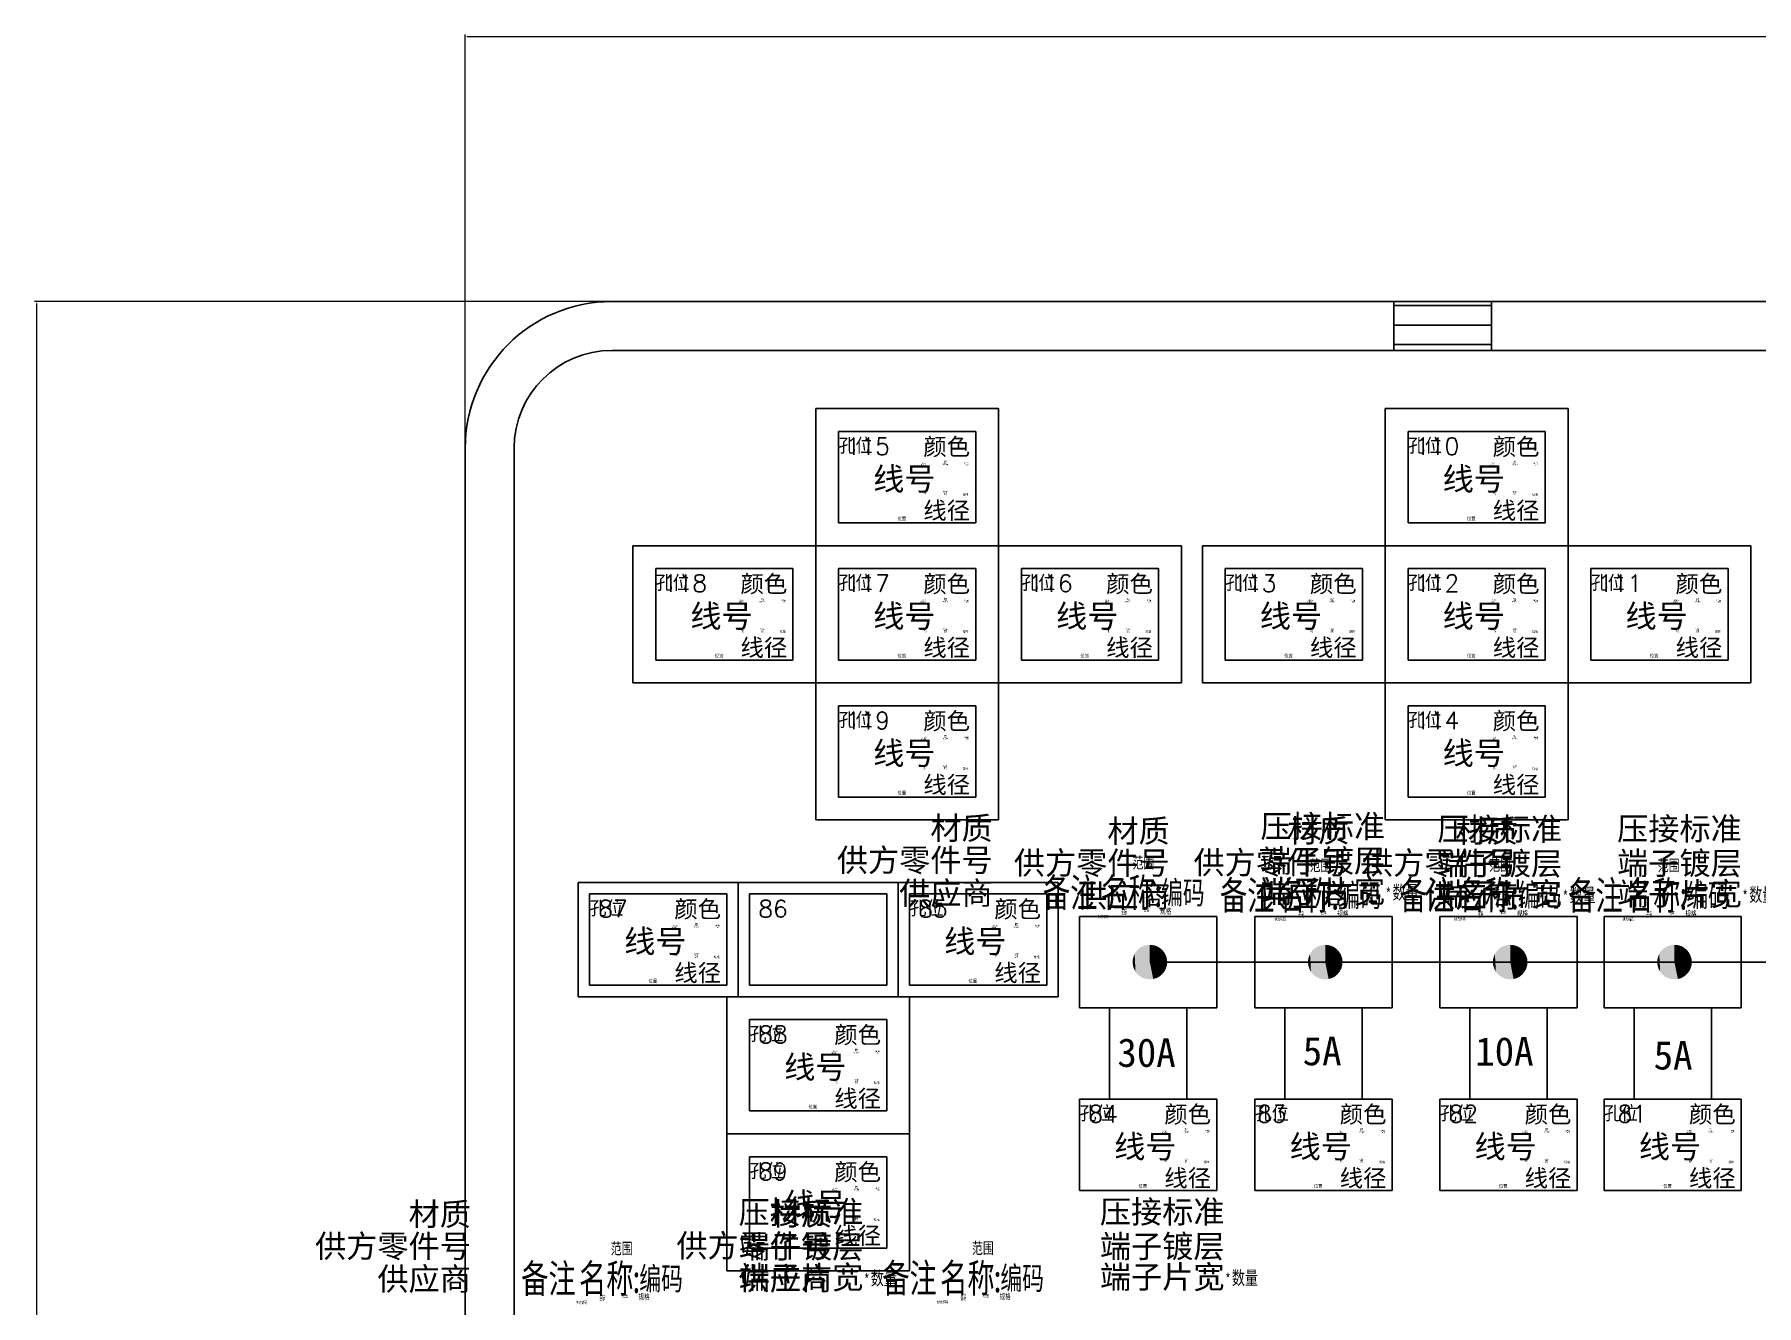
# Model space of a CAD drawing. Header units: millimetres. Extents: x -2653 to 6698, y -4403 to -42.
# Drawn here: x -2641.5 to -2490.8, y -525.1 to -413.8 of the extents above; entities that cross this region are included whole.
import ezdxf
from ezdxf.enums import TextEntityAlignment as Align

# ---------------------------------------------------------------- set-up
doc = ezdxf.new("R2010")
doc.units = ezdxf.units.MM
doc.header["$MEASUREMENT"] = 0
for name, color, linetype in [('文字', 3, 'Continuous'), ('轮廓线', 7, 'Continuous'), ('附件-供应商', 43, 'Continuous'), ('附件-名称', 53, 'Continuous'), ('附件-数量', 21, 'Continuous'), ('附件-编码', 52, 'Continuous')]:
    doc.layers.add(name, color=color, linetype=linetype)
for name, color, linetype, plot in [('附件-不打印', 2, 'Continuous', False), ('隐藏-剥皮长度', 2, 'Continuous', False), ('隐藏-加余量', 1, 'Continuous', False), ('隐藏-备注', 1, 'Continuous', False), ('隐藏-孔位', 1, 'Continuous', False), ('隐藏-对应端子', 2, 'Continuous', False), ('隐藏-规格', 1, 'Continuous', False), ('隐藏-辅助信息', 3, 'Continuous', False), ('隐藏-防水栓', 2, 'Continuous', False)]:
    doc.layers.add(name, color=color, linetype=linetype, plot=plot)
doc.styles.add('CL', font='', dxfattribs={"height": 2})
doc.styles.get("Standard").update_dxf_attribs({"font": 'txt', "bigfont": 'gbcbig.shx'})
doc.styles.add('灯泡', font='', dxfattribs={"width": 0.7})
doc.styles.get('CL').set_extended_font_data('SimSun')
doc.styles.get('灯泡').set_extended_font_data('NSimSun')

msp = doc.modelspace()

# ---------------------------------------------------------------- linework, layer by layer
at = {"lineweight": -3}
for p, q in [((-2522.54, -437.18), (-2590.97, -437.18)), ((-2342.92, -437.18), (-2513.99, -437.18)), ((-2590.97, -441.46), (-2300.15, -441.46)), ((-2573.12, -446.56), (-2557.12, -446.56)), ((-2573.12, -458.56), (-2573.12, -446.56)), ((-2557.12, -446.56), (-2557.12, -458.56)), ((-2523.29, -446.56), (-2507.29, -446.56)), ((-2523.29, -458.56), (-2523.29, -446.56)), ((-2507.29, -446.56), (-2507.29, -458.56)), ((-2559.12, -448.56), (-2571.12, -448.56)), ((-2571.12, -448.56), (-2571.12, -456.56)), ((-2559.12, -456.56), (-2559.12, -448.56)), ((-2509.29, -448.56), (-2521.29, -448.56)), ((-2521.29, -448.56), (-2521.29, -456.56)), ((-2509.29, -456.56), (-2509.29, -448.56)), ((-2603.8, -450.01), (-2603.8, -616.73)), ((-2599.53, -616.73), (-2599.53, -450.01)), ((-2571.12, -456.56), (-2559.12, -456.56)), ((-2521.29, -456.56), (-2509.29, -456.56)), ((-2589.12, -458.56), (-2573.12, -458.56)), ((-2589.12, -470.56), (-2589.12, -458.56)), ((-2573.12, -458.56), (-2573.12, -470.56)), ((-2573.12, -458.56), (-2557.12, -458.56)), ((-2573.12, -470.56), (-2573.12, -458.56)), ((-2557.12, -458.56), (-2573.12, -458.56)), ((-2557.12, -458.56), (-2541.12, -458.56)), ((-2557.12, -470.56), (-2557.12, -458.56)), ((-2557.12, -458.56), (-2557.12, -470.56)), ((-2541.12, -458.56), (-2541.12, -470.56)), ((-2539.29, -458.56), (-2523.29, -458.56)), ((-2539.29, -470.56), (-2539.29, -458.56)), ((-2523.29, -458.56), (-2523.29, -470.56)), ((-2523.29, -458.56), (-2507.29, -458.56)), ((-2523.29, -470.56), (-2523.29, -458.56)), ((-2507.29, -458.56), (-2523.29, -458.56)), ((-2507.29, -458.56), (-2491.29, -458.56)), ((-2507.29, -470.56), (-2507.29, -458.56)), ((-2507.29, -458.56), (-2507.29, -470.56)), ((-2491.29, -458.56), (-2491.29, -470.56)), ((-2575.12, -460.56), (-2587.12, -460.56)), ((-2587.12, -460.56), (-2587.12, -468.56)), ((-2575.12, -468.56), (-2575.12, -460.56)), ((-2559.12, -460.56), (-2571.12, -460.56)), ((-2571.12, -460.56), (-2571.12, -468.56)), ((-2559.12, -468.56), (-2559.12, -460.56)), ((-2543.12, -460.56), (-2555.12, -460.56)), ((-2555.12, -460.56), (-2555.12, -468.56)), ((-2543.12, -468.56), (-2543.12, -460.56)), ((-2525.29, -460.56), (-2537.29, -460.56)), ((-2537.29, -460.56), (-2537.29, -468.56)), ((-2525.29, -468.56), (-2525.29, -460.56)), ((-2509.29, -460.56), (-2521.29, -460.56)), ((-2521.29, -460.56), (-2521.29, -468.56)), ((-2509.29, -468.56), (-2509.29, -460.56)), ((-2493.29, -460.56), (-2505.29, -460.56)), ((-2505.29, -460.56), (-2505.29, -468.56)), ((-2493.29, -468.56), (-2493.29, -460.56)), ((-2587.12, -468.56), (-2575.12, -468.56)), ((-2571.12, -468.56), (-2559.12, -468.56)), ((-2555.12, -468.56), (-2543.12, -468.56)), ((-2537.29, -468.56), (-2525.29, -468.56)), ((-2521.29, -468.56), (-2509.29, -468.56)), ((-2505.29, -468.56), (-2493.29, -468.56)), ((-2573.12, -470.56), (-2589.12, -470.56)), ((-2573.12, -470.56), (-2557.12, -470.56)), ((-2573.12, -482.56), (-2573.12, -470.56)), ((-2557.12, -470.56), (-2573.12, -470.56)), ((-2541.12, -470.56), (-2557.12, -470.56)), ((-2557.12, -470.56), (-2557.12, -482.56)), ((-2523.29, -470.56), (-2539.29, -470.56)), ((-2523.29, -470.56), (-2507.29, -470.56)), ((-2523.29, -482.56), (-2523.29, -470.56)), ((-2507.29, -470.56), (-2523.29, -470.56)), ((-2491.29, -470.56), (-2507.29, -470.56)), ((-2507.29, -470.56), (-2507.29, -482.56)), ((-2559.12, -472.56), (-2571.12, -472.56)), ((-2571.12, -472.56), (-2571.12, -480.56)), ((-2559.12, -480.56), (-2559.12, -472.56)), ((-2509.29, -472.56), (-2521.29, -472.56)), ((-2521.29, -472.56), (-2521.29, -480.56)), ((-2509.29, -480.56), (-2509.29, -472.56)), ((-2571.12, -480.56), (-2559.12, -480.56)), ((-2521.29, -480.56), (-2509.29, -480.56)), ((-2557.12, -482.56), (-2573.12, -482.56)), ((-2507.29, -482.56), (-2523.29, -482.56)), ((-2579.91, -488.03), (-2593.91, -488.03)), ((-2593.91, -488.03), (-2593.91, -498.03)), ((-2565.91, -488.03), (-2579.91, -488.03)), ((-2579.91, -488.03), (-2579.91, -498.03)), ((-2579.91, -498.03), (-2579.91, -488.03)), ((-2551.91, -488.03), (-2565.91, -488.03)), ((-2565.91, -488.03), (-2565.91, -498.03)), ((-2565.91, -498.03), (-2565.91, -488.03)), ((-2551.91, -498.03), (-2551.91, -488.03)), ((-2580.91, -489.03), (-2592.91, -489.03)), ((-2592.91, -489.03), (-2592.91, -497.03)), ((-2580.91, -497.03), (-2580.91, -489.03)), ((-2566.91, -489.03), (-2578.91, -489.03)), ((-2578.91, -489.03), (-2578.91, -497.03)), ((-2566.91, -497.03), (-2566.91, -489.03)), ((-2552.91, -489.03), (-2564.91, -489.03)), ((-2564.91, -489.03), (-2564.91, -497.03)), ((-2552.91, -497.03), (-2552.91, -489.03)), ((-2538.03, -491.01), (-2550.03, -491.01)), ((-2550.03, -491.01), (-2550.03, -499.01)), ((-2538.03, -499.01), (-2538.03, -491.01)), ((-2522.69, -491.01), (-2534.69, -491.01)), ((-2534.69, -491.01), (-2534.69, -499.01)), ((-2522.69, -499.01), (-2522.69, -491.01)), ((-2506.5, -491.01), (-2518.5, -491.01)), ((-2518.5, -491.01), (-2518.5, -499.01)), ((-2506.5, -499.01), (-2506.5, -491.01)), ((-2492.13, -491.01), (-2504.13, -491.01)), ((-2504.13, -491.01), (-2504.13, -499.01)), ((-2492.13, -499.01), (-2492.13, -491.01)), ((-2543.89, -495), (-2332.78, -495)), ((-2592.91, -497.03), (-2580.91, -497.03)), ((-2578.91, -497.03), (-2566.91, -497.03)), ((-2564.91, -497.03), (-2552.91, -497.03)), ((-2593.91, -498.03), (-2579.91, -498.03)), ((-2580.91, -498.03), (-2564.91, -498.03)), ((-2580.91, -510.03), (-2580.91, -498.03)), ((-2579.91, -498.03), (-2565.91, -498.03)), ((-2565.91, -498.03), (-2551.91, -498.03)), ((-2564.91, -498.03), (-2564.91, -510.03)), ((-2566.91, -500.03), (-2578.91, -500.03)), ((-2578.91, -500.03), (-2578.91, -508.03)), ((-2566.91, -508.03), (-2566.91, -500.03)), ((-2550.03, -499.01), (-2538.03, -499.01)), ((-2547.42, -506.99), (-2547.42, -499.01)), ((-2547.42, -499.01), (-2540.65, -499.01)), ((-2540.65, -499.01), (-2540.65, -506.99)), ((-2534.69, -499.01), (-2522.69, -499.01)), ((-2532.07, -506.99), (-2532.07, -499.01)), ((-2532.07, -499.01), (-2525.3, -499.01)), ((-2525.3, -499.01), (-2525.3, -506.99)), ((-2518.5, -499.01), (-2506.5, -499.01)), ((-2515.89, -506.99), (-2515.89, -499.01)), ((-2515.89, -499.01), (-2509.11, -499.01)), ((-2509.11, -499.01), (-2509.11, -506.99)), ((-2504.13, -499.01), (-2492.13, -499.01)), ((-2501.51, -506.99), (-2501.51, -499.01)), ((-2501.51, -499.01), (-2494.74, -499.01)), ((-2494.74, -499.01), (-2494.74, -506.99)), ((-2538.03, -506.99), (-2550.03, -506.99)), ((-2550.03, -506.99), (-2550.03, -514.99)), ((-2540.65, -506.99), (-2547.42, -506.99)), ((-2538.03, -514.99), (-2538.03, -506.99)), ((-2522.69, -506.99), (-2534.69, -506.99)), ((-2534.69, -506.99), (-2534.69, -514.99)), ((-2525.3, -506.99), (-2532.07, -506.99)), ((-2522.69, -514.99), (-2522.69, -506.99)), ((-2506.5, -506.99), (-2518.5, -506.99)), ((-2518.5, -506.99), (-2518.5, -514.99)), ((-2509.11, -506.99), (-2515.89, -506.99)), ((-2506.5, -514.99), (-2506.5, -506.99)), ((-2492.13, -506.99), (-2504.13, -506.99)), ((-2504.13, -506.99), (-2504.13, -514.99)), ((-2494.74, -506.99), (-2501.51, -506.99)), ((-2492.13, -514.99), (-2492.13, -506.99)), ((-2578.91, -508.03), (-2566.91, -508.03)), ((-2580.91, -510.03), (-2564.91, -510.03)), ((-2580.91, -522.03), (-2580.91, -510.03)), ((-2564.91, -510.03), (-2580.91, -510.03)), ((-2564.91, -510.03), (-2564.91, -522.03)), ((-2566.91, -512.03), (-2578.91, -512.03)), ((-2578.91, -512.03), (-2578.91, -520.03)), ((-2566.91, -520.03), (-2566.91, -512.03)), ((-2550.03, -514.99), (-2538.03, -514.99)), ((-2534.69, -514.99), (-2522.69, -514.99)), ((-2518.5, -514.99), (-2506.5, -514.99)), ((-2504.13, -514.99), (-2492.13, -514.99)), ((-2578.91, -520.03), (-2566.91, -520.03)), ((-2564.91, -522.03), (-2580.91, -522.03))]:
    msp.add_line(p, q, dxfattribs=at)
at = {"lineweight": -3, "ltscale": 0.074251}
for p, q in [((-2522.54, -441.46), (-2522.54, -437.18)), ((-2513.99, -441.46), (-2513.99, -437.18))]:
    msp.add_line(p, q, dxfattribs=at)
at = {"lineweight": -3, "ltscale": 0.148499}
for p, q in [((-2513.99, -437.18), (-2522.54, -437.18)), ((-2513.99, -437.52), (-2522.54, -437.52)), ((-2522.54, -439.24), (-2513.99, -439.24)), ((-2513.99, -440.95), (-2522.54, -440.95))]:
    msp.add_line(p, q, dxfattribs=at)
at = {"lineweight": -3}
for radius in [12.83, 8.55]:
    msp.add_arc((-2590.97, -450.01), radius, 90, 180, dxfattribs=at)
for points in [[(-2545.14, -495.84), (-2545.22, -494.29), (-2545.28, -494.42)], [(-2544.96, -496.07), (-2545.14, -494.16), (-2545.14, -495.84), (-2545.22, -494.29)], [(-2544.96, -493.93), (-2545.06, -494.04), (-2544.96, -496.07), (-2545.14, -494.16)], [(-2544.73, -496.26), (-2544.85, -493.83), (-2544.96, -496.07), (-2544.96, -493.93)], [(-2544.73, -496.26), (-2544.47, -496.4), (-2544.85, -493.83), (-2544.73, -493.74)], [(-2544.47, -496.4), (-2544.6, -493.66), (-2544.73, -493.74)], [(-2544.18, -496.48), (-2544.47, -493.6), (-2544.47, -496.4), (-2544.6, -493.66)], [(-2544.18, -493.52), (-2544.33, -493.55), (-2544.18, -496.48), (-2544.47, -493.6)], [(-2543.89, -496.51), (-2543.89, -493.49), (-2544.18, -493.52), (-2544.04, -493.49)], [(-2543.89, -496.51), (-2544.18, -493.52), (-2544.18, -496.48)], [(-2543.89, -496.51), (-2543.59, -496.48), (-2543.89, -493.49), (-2543.89, -495)], [(-2542.37, -495), (-2543.74, -493.49), (-2543.89, -495), (-2543.89, -493.49)], [(-2542.37, -495), (-2543.45, -493.55), (-2543.74, -493.49), (-2543.59, -493.52)], [(-2542.37, -495), (-2543.17, -493.66), (-2543.45, -493.55), (-2543.31, -493.6)], [(-2542.37, -495), (-2542.93, -493.83), (-2543.17, -493.66), (-2543.05, -493.74)], [(-2542.37, -495), (-2542.72, -494.04), (-2542.93, -493.83), (-2542.82, -493.93)], [(-2542.37, -495), (-2542.55, -494.29), (-2542.72, -494.04), (-2542.63, -494.16)], [(-2542.37, -495), (-2542.44, -494.56), (-2542.55, -494.29), (-2542.49, -494.42)], [(-2529.79, -495.84), (-2529.87, -494.29), (-2529.93, -494.42)], [(-2529.61, -496.07), (-2529.79, -494.16), (-2529.79, -495.84), (-2529.87, -494.29)], [(-2529.61, -493.93), (-2529.71, -494.04), (-2529.61, -496.07), (-2529.79, -494.16)], [(-2529.38, -496.26), (-2529.5, -493.83), (-2529.61, -496.07), (-2529.61, -493.93)], [(-2529.38, -496.26), (-2529.12, -496.4), (-2529.5, -493.83), (-2529.38, -493.74)], [(-2529.12, -496.4), (-2529.25, -493.66), (-2529.38, -493.74)], [(-2528.83, -496.48), (-2529.12, -493.6), (-2529.12, -496.4), (-2529.25, -493.66)], [(-2528.83, -493.52), (-2528.98, -493.55), (-2528.83, -496.48), (-2529.12, -493.6)], [(-2528.54, -496.51), (-2528.54, -493.49), (-2528.83, -493.52), (-2528.69, -493.49)], [(-2528.54, -496.51), (-2528.83, -493.52), (-2528.83, -496.48)], [(-2528.54, -496.51), (-2528.24, -496.48), (-2528.54, -493.49), (-2528.54, -495)], [(-2527.03, -495), (-2528.39, -493.49), (-2528.54, -495), (-2528.54, -493.49)], [(-2527.03, -495), (-2528.1, -493.55), (-2528.39, -493.49), (-2528.24, -493.52)], [(-2527.03, -495), (-2527.82, -493.66), (-2528.1, -493.55), (-2527.96, -493.6)], [(-2527.03, -495), (-2527.58, -493.83), (-2527.82, -493.66), (-2527.7, -493.74)], [(-2527.03, -495), (-2527.37, -494.04), (-2527.58, -493.83), (-2527.47, -493.93)], [(-2527.03, -495), (-2527.2, -494.29), (-2527.37, -494.04), (-2527.28, -494.16)], [(-2527.03, -495), (-2527.09, -494.56), (-2527.2, -494.29), (-2527.14, -494.42)], [(-2513.61, -495.84), (-2513.69, -494.29), (-2513.75, -494.42)], [(-2513.42, -496.07), (-2513.61, -494.16), (-2513.61, -495.84), (-2513.69, -494.29)], [(-2513.42, -493.93), (-2513.52, -494.04), (-2513.42, -496.07), (-2513.61, -494.16)], [(-2513.19, -496.26), (-2513.31, -493.83), (-2513.42, -496.07), (-2513.42, -493.93)], [(-2513.19, -496.26), (-2512.93, -496.4), (-2513.31, -493.83), (-2513.19, -493.74)], [(-2512.93, -496.4), (-2513.07, -493.66), (-2513.19, -493.74)], [(-2512.65, -496.48), (-2512.93, -493.6), (-2512.93, -496.4), (-2513.07, -493.66)], [(-2512.65, -493.52), (-2512.79, -493.55), (-2512.65, -496.48), (-2512.93, -493.6)], [(-2512.35, -496.51), (-2512.35, -493.49), (-2512.65, -493.52), (-2512.5, -493.49)], [(-2512.35, -496.51), (-2512.65, -493.52), (-2512.65, -496.48)], [(-2512.35, -496.51), (-2512.06, -496.48), (-2512.35, -493.49), (-2512.35, -495)], [(-2510.84, -495), (-2512.21, -493.49), (-2512.35, -495), (-2512.35, -493.49)], [(-2510.84, -495), (-2511.91, -493.55), (-2512.21, -493.49), (-2512.06, -493.52)], [(-2510.84, -495), (-2511.64, -493.66), (-2511.91, -493.55), (-2511.77, -493.6)], [(-2510.84, -495), (-2511.39, -493.83), (-2511.64, -493.66), (-2511.51, -493.74)], [(-2510.84, -495), (-2511.18, -494.04), (-2511.39, -493.83), (-2511.28, -493.93)], [(-2510.84, -495), (-2511.02, -494.29), (-2511.18, -494.04), (-2511.1, -494.16)], [(-2510.84, -495), (-2510.91, -494.56), (-2511.02, -494.29), (-2510.96, -494.42)], [(-2499.23, -495.84), (-2499.31, -494.29), (-2499.37, -494.42)], [(-2499.05, -496.07), (-2499.23, -494.16), (-2499.23, -495.84), (-2499.31, -494.29)], [(-2499.05, -493.93), (-2499.15, -494.04), (-2499.05, -496.07), (-2499.23, -494.16)], [(-2498.82, -496.26), (-2498.94, -493.83), (-2499.05, -496.07), (-2499.05, -493.93)], [(-2498.82, -496.26), (-2498.56, -496.4), (-2498.94, -493.83), (-2498.82, -493.74)], [(-2498.56, -496.4), (-2498.69, -493.66), (-2498.82, -493.74)], [(-2498.27, -496.48), (-2498.56, -493.6), (-2498.56, -496.4), (-2498.69, -493.66)], [(-2498.27, -493.52), (-2498.42, -493.55), (-2498.27, -496.48), (-2498.56, -493.6)], [(-2497.98, -496.51), (-2497.98, -493.49), (-2498.27, -493.52), (-2498.13, -493.49)], [(-2497.98, -496.51), (-2498.27, -493.52), (-2498.27, -496.48)], [(-2497.98, -496.51), (-2497.68, -496.48), (-2497.98, -493.49), (-2497.98, -495)], [(-2496.47, -495), (-2497.83, -493.49), (-2497.98, -495), (-2497.98, -493.49)], [(-2496.47, -495), (-2497.54, -493.55), (-2497.83, -493.49), (-2497.68, -493.52)], [(-2496.47, -495), (-2497.26, -493.66), (-2497.54, -493.55), (-2497.4, -493.6)], [(-2496.47, -495), (-2497.02, -493.83), (-2497.26, -493.66), (-2497.14, -493.74)], [(-2496.47, -495), (-2496.81, -494.04), (-2497.02, -493.83), (-2496.91, -493.93)], [(-2496.47, -495), (-2496.64, -494.29), (-2496.81, -494.04), (-2496.72, -494.16)], [(-2496.47, -495), (-2496.53, -494.56), (-2496.64, -494.29), (-2496.58, -494.42)], [(-2545.39, -494.85), (-2545.4, -495), (-2545.37, -494.7), (-2545.37, -495.29)], [(-2545.28, -495.58), (-2545.33, -494.56), (-2545.37, -495.29), (-2545.37, -494.7)], [(-2545.28, -495.58), (-2545.14, -495.84), (-2545.33, -494.56), (-2545.28, -494.42)], [(-2542.37, -495), (-2543.89, -495), (-2543.31, -496.4), (-2543.59, -496.48)], [(-2542.37, -495), (-2543.31, -496.4), (-2542.82, -496.07), (-2543.05, -496.26)], [(-2542.37, -495), (-2542.82, -496.07), (-2542.49, -495.58), (-2542.63, -495.84)], [(-2542.37, -495), (-2542.49, -495.58), (-2542.4, -495.29)], [(-2542.37, -495), (-2542.38, -494.85), (-2542.44, -494.56), (-2542.4, -494.7)], [(-2530.04, -494.85), (-2530.05, -495), (-2530.02, -494.7), (-2530.02, -495.29)], [(-2529.93, -495.58), (-2529.98, -494.56), (-2530.02, -495.29), (-2530.02, -494.7)], [(-2529.93, -495.58), (-2529.79, -495.84), (-2529.98, -494.56), (-2529.93, -494.42)], [(-2527.03, -495), (-2528.54, -495), (-2527.96, -496.4), (-2528.24, -496.48)], [(-2527.03, -495), (-2527.96, -496.4), (-2527.47, -496.07), (-2527.7, -496.26)], [(-2527.03, -495), (-2527.47, -496.07), (-2527.14, -495.58), (-2527.28, -495.84)], [(-2527.03, -495), (-2527.14, -495.58), (-2527.05, -495.29)], [(-2527.03, -495), (-2527.03, -494.85), (-2527.09, -494.56), (-2527.05, -494.7)], [(-2513.86, -494.85), (-2513.87, -495), (-2513.84, -494.7), (-2513.84, -495.29)], [(-2513.75, -495.58), (-2513.8, -494.56), (-2513.84, -495.29), (-2513.84, -494.7)], [(-2513.75, -495.58), (-2513.61, -495.84), (-2513.8, -494.56), (-2513.75, -494.42)], [(-2510.84, -495), (-2512.35, -495), (-2511.77, -496.4), (-2512.06, -496.48)], [(-2510.84, -495), (-2511.77, -496.4), (-2511.28, -496.07), (-2511.51, -496.26)], [(-2510.84, -495), (-2511.28, -496.07), (-2510.96, -495.58), (-2511.1, -495.84)], [(-2510.84, -495), (-2510.96, -495.58), (-2510.87, -495.29)], [(-2510.84, -495), (-2510.85, -494.85), (-2510.91, -494.56), (-2510.87, -494.7)], [(-2499.48, -494.85), (-2499.49, -495), (-2499.46, -494.7), (-2499.46, -495.29)], [(-2499.37, -495.58), (-2499.42, -494.56), (-2499.46, -495.29), (-2499.46, -494.7)], [(-2499.37, -495.58), (-2499.23, -495.84), (-2499.42, -494.56), (-2499.37, -494.42)], [(-2496.47, -495), (-2497.98, -495), (-2497.4, -496.4), (-2497.68, -496.48)], [(-2496.47, -495), (-2497.4, -496.4), (-2496.91, -496.07), (-2497.14, -496.26)], [(-2496.47, -495), (-2496.91, -496.07), (-2496.58, -495.58), (-2496.72, -495.84)], [(-2496.47, -495), (-2496.58, -495.58), (-2496.49, -495.29)], [(-2496.47, -495), (-2496.47, -494.85), (-2496.53, -494.56), (-2496.49, -494.7)]]:
    msp.add_solid(points, dxfattribs=at)
at = {"layer": '轮廓线', "lineweight": 0}
for p, q in [((-2603.8, -449.95), (-2603.8, -413.81)), ((-2603.62, -413.99), (-2477.32, -413.99)), ((-2591.04, -437.18), (-2641.5, -437.18)), ((-2641.32, -437.36), (-2641.32, -528.28))]:
    msp.add_line(p, q, dxfattribs=at)
for points in [[(-2603.62, -413.96), (-2603.62, -414.02), (-2603.8, -413.99)], [(-2641.35, -437.36), (-2641.29, -437.36), (-2641.32, -437.18)]]:
    msp.add_solid(points, dxfattribs=at)

# ---------------------------------------------------------------- texts
at = {"lineweight": 0}
for s, p in [('115', (-2570.5, -450.6)), ('110', (-2520.67, -450.6)), ('118', (-2586.5, -462.6)), ('117', (-2570.5, -462.6)), ('116', (-2554.5, -462.6)), ('113', (-2536.67, -462.6)), ('112', (-2520.67, -462.6)), ('111', (-2504.67, -462.6)), ('119', (-2570.5, -474.6)), ('114', (-2520.67, -474.6)), ('87', (-2592.15, -491.08)), ('86', (-2578.15, -491.08)), ('85', (-2564.15, -491.08)), ('88', (-2578.15, -502.08)), ('84', (-2549.26, -509.03)), ('83', (-2534.5, -509.03)), ('82', (-2517.73, -509.03)), ('81', (-2502.96, -509.03)), ('89', (-2578.15, -514.08))]:
    msp.add_text(s, height=1.5, dxfattribs=at).set_placement(p)
at = {"style": '灯泡'}
for s, p in [('30A', (-2546.73, -504.17)), ('5A', (-2530.51, -504.03)), ('10A', (-2515.41, -504.06)), ('5A', (-2499.8, -504.4))]:
    msp.add_text(s, height=2.5, dxfattribs=at).set_placement(p)
at = {"layer": '文字', "style": '灯泡', "width": 0.7}
for p in [(-2543.16, -488.92), (-2527.67, -489.16), (-2511.95, -489.13), (-2497.2, -489.16), (-2588.82, -522.7), (-2557.22, -522.66)]:
    msp.add_text(':', height=2.5, dxfattribs=at).set_placement(p, align=Align.MIDDLE_CENTER)
at = {"layer": '文字', "color": 3, "style": 'CL', "flags": 1}
for tag, p in [('材质', (-2557.64, -483.28)), ('材质', (-2542.15, -483.52)), ('压接标准', (-2523.3, -483.11)), ('材质', (-2526.43, -483.5)), ('压接标准', (-2507.81, -483.35)), ('材质', (-2511.68, -483.52)), ('压接标准', (-2492.09, -483.32)), ('供方零件号', (-2557.64, -486.08)), ('供方零件号', (-2542.15, -486.32)), ('供方零件号', (-2526.43, -486.29)), ('端子镀层', (-2523.3, -486.13)), ('供方零件号', (-2511.68, -486.32)), ('端子镀层', (-2507.81, -486.37)), ('端子镀层', (-2492.09, -486.34)), ('端子片宽', (-2523.3, -488.8)), ('端子片宽', (-2507.81, -489.04)), ('端子片宽', (-2492.09, -489.02)), ('材质', (-2603.3, -517.06)), ('压接标准', (-2568.96, -516.89)), ('材质', (-2571.69, -517.03)), ('压接标准', (-2537.35, -516.85)), ('供方零件号', (-2603.3, -519.86)), ('供方零件号', (-2571.69, -519.82)), ('端子镀层', (-2568.96, -519.91)), ('端子镀层', (-2537.35, -519.87)), ('端子片宽', (-2568.96, -522.58)), ('端子片宽', (-2537.35, -522.55))]:
    msp.add_attdef(tag, text='', height=2, dxfattribs=at).set_placement(p, align=Align.MIDDLE_RIGHT)
at = {"layer": '轮廓线', "color": 7, "style": 'CL', "flags": 4}
for tag, text, p in [('颜色', 'NC', (-2559.62, -449.89)), ('颜色', 'NC', (-2509.79, -449.89)), ('线径', '0.5', (-2559.62, -455.47)), ('线径', '0.5', (-2509.79, -455.47)), ('颜色', 'NC', (-2575.62, -461.89)), ('颜色', 'NC', (-2559.62, -461.89)), ('颜色', 'NC', (-2543.62, -461.89)), ('颜色', 'NC', (-2525.79, -461.89)), ('颜色', 'NC', (-2509.79, -461.89)), ('颜色', 'NC', (-2493.79, -461.89)), ('线径', '0.5', (-2575.62, -467.47)), ('线径', '0.5', (-2559.62, -467.47)), ('线径', '0.5', (-2543.62, -467.47)), ('线径', '0.5', (-2525.79, -467.47)), ('线径', '0.5', (-2509.79, -467.47)), ('线径', '0.5', (-2493.79, -467.47)), ('颜色', 'NC', (-2559.62, -473.89)), ('颜色', 'NC', (-2509.79, -473.89)), ('线径', '0.5', (-2559.62, -479.47)), ('线径', '0.5', (-2509.79, -479.47)), ('颜色', 'NC', (-2581.41, -490.36)), ('颜色', 'NC', (-2553.41, -490.36)), ('线径', '0.5', (-2581.41, -495.94)), ('线径', '0.5', (-2553.41, -495.94)), ('颜色', 'NC', (-2567.41, -501.36)), ('线径', '0.5', (-2567.41, -506.94)), ('颜色', 'NC', (-2538.53, -508.32)), ('颜色', 'NC', (-2523.18, -508.32)), ('颜色', 'NC', (-2507, -508.32)), ('颜色', 'NC', (-2492.62, -508.32)), ('颜色', 'NC', (-2567.41, -513.36)), ('线径', '0.5', (-2538.53, -513.9)), ('线径', '0.5', (-2523.18, -513.9)), ('线径', '0.5', (-2507, -513.9)), ('线径', '0.5', (-2492.62, -513.9)), ('线径', '0.5', (-2567.41, -518.94))]:
    msp.add_attdef(tag, text=text, height=1.5, dxfattribs=at).set_placement(p, align=Align.MIDDLE_RIGHT)
for p in [(-2565.37, -452.71), (-2515.54, -452.71), (-2581.37, -464.71), (-2565.37, -464.71), (-2549.37, -464.71), (-2531.54, -464.71), (-2515.54, -464.71), (-2499.54, -464.71), (-2565.37, -476.71), (-2515.54, -476.71), (-2587.16, -493.18), (-2559.16, -493.18), (-2573.16, -504.18), (-2544.28, -511.14), (-2528.93, -511.14), (-2512.75, -511.14), (-2498.37, -511.14), (-2573.16, -516.18)]:
    msp.add_attdef('线号', text='300', height=2, dxfattribs=at).set_placement(p, align=Align.MIDDLE_CENTER)
at = {"layer": '附件-不打印', "color": 3, "style": 'CL', "width": 0.7}
for tag, height, flags, p in [('范围', 1, 1, (-2544.45, -486.3)), ('范围', 1, 1, (-2528.96, -486.54)), ('范围', 1, 1, (-2513.24, -486.51)), ('范围', 1, 1, (-2498.49, -486.54)), ('供方编码', 0.25, 5, (-2547.98, -491.02)), ('工位', 0.25, 5, (-2546.16, -490.45)), ('位置', 0.25, 9, (-2544.17, -490.45)), ('供方编码', 0.25, 5, (-2532.48, -491.26)), ('工位', 0.25, 5, (-2530.66, -490.69)), ('位置', 0.25, 9, (-2528.68, -490.69)), ('供方编码', 0.25, 5, (-2516.76, -491.23)), ('工位', 0.25, 5, (-2514.95, -490.66)), ('位置', 0.25, 9, (-2512.96, -490.66)), ('供方编码', 0.25, 5, (-2502.02, -491.26)), ('工位', 0.25, 5, (-2500.2, -490.69)), ('位置', 0.25, 9, (-2498.21, -490.69)), ('范围', 1, 1, (-2590.11, -520.07)), ('范围', 1, 1, (-2558.5, -520.04)), ('工位', 0.25, 5, (-2591.81, -524.23)), ('位置', 0.25, 9, (-2589.82, -524.23)), ('工位', 0.25, 5, (-2560.21, -524.19)), ('位置', 0.25, 9, (-2558.22, -524.2)), ('供方编码', 0.25, 5, (-2593.63, -524.79)), ('供方编码', 0.25, 5, (-2562.03, -524.76))]:
    msp.add_attdef(tag, text='', height=height, dxfattribs=dict(at, flags=flags)).set_placement(p, align=Align.MIDDLE_CENTER)
at = {"layer": '附件-不打印', "color": 1, "style": 'CL', "width": 0.7, "flags": 8}
for p in [(-2548.47, -490.17), (-2532.98, -490.41), (-2517.26, -490.38), (-2502.51, -490.41), (-2594.13, -523.95), (-2562.53, -523.91)]:
    msp.add_attdef('备注', text='', height=2.5, dxfattribs=at).set_placement(p, align=Align.RIGHT)
at = {"layer": '附件-不打印', "color": 1, "style": 'CL', "width": 0.7, "flags": 13}
for p in [(-2546.41, -490.86), (-2530.91, -491.1), (-2515.19, -491.08), (-2500.45, -491.1), (-2592.06, -524.64), (-2560.46, -524.61)]:
    msp.add_attdef('选项', p, 'ALL', height=0.25, dxfattribs=at)
at = {"layer": '附件-不打印', "color": 3, "style": 'CL', "width": 0.7, "flags": 9}
for p in [(-2542.99, -490.78), (-2527.49, -491.02), (-2511.77, -490.99), (-2497.03, -491.02), (-2588.64, -524.55), (-2557.04, -524.52)]:
    msp.add_attdef('规格', p, '——', height=0.5, dxfattribs=at)
at = {"layer": '附件-供应商', "color": 3, "style": 'CL', "flags": 1}
for p in [(-2557.64, -488.96), (-2542.15, -489.2), (-2526.43, -489.17), (-2511.68, -489.2), (-2603.3, -522.73), (-2571.69, -522.7)]:
    msp.add_attdef('供应商', text='', height=2, dxfattribs=at).set_placement(p, align=Align.MIDDLE_RIGHT)
at = {"layer": '附件-名称', "color": 3, "style": 'CL', "width": 0.7, "flags": 8}
for p in [(-2543.41, -488.92), (-2527.92, -489.16), (-2512.2, -489.13), (-2497.45, -489.16), (-2589.07, -522.7), (-2557.47, -522.66)]:
    msp.add_attdef('名称', text='端子', height=2.5, dxfattribs=at).set_placement(p, align=Align.MIDDLE_RIGHT)
at = {"layer": '附件-数量', "color": 2, "style": 'CL', "width": 0.7, "flags": 13}
for p in [(-2522.65, -488.89), (-2507.16, -489.13), (-2491.44, -489.1), (-2568.31, -522.66), (-2536.71, -522.63)]:
    msp.add_attdef('数量', text='1', height=1.2, dxfattribs=at).set_placement(p, align=Align.MIDDLE_LEFT)
at = {"layer": '附件-数量', "color": 2, "style": 'CL', "width": 0.7, "flags": 7}
for p in [(-2523.01, -489.01), (-2507.52, -489.25), (-2491.8, -489.22), (-2568.66, -522.79), (-2537.06, -522.75)]:
    msp.add_attdef('*', text='*', height=1, dxfattribs=at).set_placement(p, align=Align.MIDDLE_CENTER)
at = {"layer": '附件-编码', "color": 2, "style": 'CL', "width": 0.7}
for p in [(-2542.91, -488.92), (-2527.42, -489.16), (-2511.7, -489.13), (-2496.95, -489.16), (-2588.57, -522.7), (-2556.97, -522.66)]:
    msp.add_attdef('编码', text='', height=2, dxfattribs=at).set_placement(p, align=Align.MIDDLE_LEFT)
at = {"layer": '隐藏-剥皮长度', "color": 2, "style": 'CL', "width": 0.9, "flags": 4}
for p in [(-2559.76, -451.47), (-2509.93, -451.47), (-2575.76, -463.47), (-2559.76, -463.47), (-2543.76, -463.47), (-2525.93, -463.47), (-2509.93, -463.47), (-2493.93, -463.47), (-2559.76, -475.47), (-2509.93, -475.47), (-2581.54, -491.94), (-2553.54, -491.94), (-2567.54, -502.94), (-2538.67, -509.9), (-2523.32, -509.9), (-2507.13, -509.9), (-2492.76, -509.9), (-2567.54, -514.94)]:
    msp.add_attdef('剥皮', text='', height=0.1, dxfattribs=at).set_placement(p, align=Align.MIDDLE_RIGHT)
at = {"layer": '隐藏-加余量', "color": 1, "style": 'CL', "width": 0.9, "flags": 4}
for p in [(-2559.76, -451.33), (-2509.93, -451.33), (-2575.76, -463.33), (-2559.76, -463.33), (-2543.76, -463.33), (-2525.93, -463.33), (-2509.93, -463.33), (-2493.93, -463.33), (-2559.76, -475.33), (-2509.93, -475.33), (-2581.54, -491.8), (-2553.54, -491.8), (-2567.54, -502.8), (-2538.67, -509.76), (-2523.32, -509.76), (-2507.13, -509.76), (-2492.76, -509.76), (-2567.54, -514.8)]:
    msp.add_attdef('加余量', text='', height=0.1, dxfattribs=at).set_placement(p, align=Align.MIDDLE_RIGHT)
at = {"layer": '隐藏-备注', "color": 1, "style": 'CL', "width": 0.9, "flags": 5}
for p in [(-2561.79, -454.07), (-2511.96, -454.07), (-2577.79, -466.07), (-2561.79, -466.07), (-2545.79, -466.07), (-2527.96, -466.07), (-2511.96, -466.07), (-2495.96, -466.07), (-2561.79, -478.07), (-2511.96, -478.07), (-2583.58, -494.54), (-2555.58, -494.54), (-2569.58, -505.54), (-2540.71, -512.5), (-2525.36, -512.5), (-2509.17, -512.5), (-2494.8, -512.5), (-2569.58, -517.54)]:
    msp.add_attdef('备注', text='', height=0.1, dxfattribs=at).set_placement(p, align=Align.MIDDLE_CENTER)
at = {"layer": '隐藏-孔位', "color": 6, "style": 'CL', "width": 0.9, "flags": 4}
for p in [(-2571.12, -449.78), (-2521.29, -449.78), (-2587.12, -461.78), (-2571.12, -461.78), (-2555.12, -461.78), (-2537.29, -461.78), (-2521.29, -461.78), (-2505.29, -461.78), (-2571.12, -473.78), (-2521.29, -473.78), (-2592.91, -490.26), (-2564.91, -490.26), (-2578.91, -501.26), (-2550.03, -508.21), (-2534.69, -508.21), (-2518.5, -508.21), (-2504.13, -508.21), (-2578.91, -513.26)]:
    msp.add_attdef('孔位', text='', height=1.2, dxfattribs=at).set_placement(p, align=Align.MIDDLE_LEFT)
at = {"layer": '隐藏-对应端子', "color": 2, "style": 'CL', "width": 0.9, "flags": 4}
for p in [(-2563.44, -451.48), (-2513.61, -451.48), (-2579.44, -463.48), (-2563.44, -463.48), (-2547.44, -463.48), (-2529.61, -463.48), (-2513.61, -463.48), (-2497.61, -463.48), (-2563.44, -475.48), (-2513.61, -475.48), (-2585.23, -491.95), (-2557.23, -491.95), (-2571.23, -502.95), (-2542.35, -509.91), (-2527, -509.91), (-2510.82, -509.91), (-2496.45, -509.91), (-2571.23, -514.95)]:
    msp.add_attdef('对应簧片', text='', height=0.1, dxfattribs=at).set_placement(p, align=Align.MIDDLE_RIGHT)
at = {"layer": '隐藏-规格', "color": 1, "style": 'CL', "width": 0.9, "flags": 5}
for p in [(-2559.76, -454.08), (-2509.93, -454.08), (-2575.76, -466.08), (-2559.76, -466.08), (-2543.76, -466.08), (-2525.93, -466.08), (-2509.93, -466.08), (-2493.93, -466.08), (-2559.76, -478.08), (-2509.93, -478.08), (-2581.54, -494.55), (-2553.54, -494.55), (-2567.54, -505.55), (-2538.67, -512.51), (-2523.32, -512.51), (-2507.13, -512.51), (-2492.76, -512.51), (-2567.54, -517.55)]:
    msp.add_attdef('规格', text='', height=0.2, dxfattribs=at).set_placement(p, align=Align.MIDDLE_RIGHT)
at = {"layer": '隐藏-辅助信息', "color": 3, "style": 'CL', "width": 0.9, "flags": 5}
for tag, p in [('供方编码', (-2561.79, -451.45)), ('编码', (-2561.79, -451.32)), ('供方编码', (-2511.96, -451.45)), ('编码', (-2511.96, -451.32)), ('供方编码', (-2577.79, -463.45)), ('编码', (-2577.79, -463.32)), ('供方编码', (-2561.79, -463.45)), ('编码', (-2561.79, -463.32)), ('供方编码', (-2545.79, -463.45)), ('编码', (-2545.79, -463.32)), ('供方编码', (-2527.96, -463.45)), ('编码', (-2527.96, -463.32)), ('供方编码', (-2511.96, -463.45)), ('编码', (-2511.96, -463.32)), ('供方编码', (-2495.96, -463.45)), ('编码', (-2495.96, -463.32)), ('供方编码', (-2561.79, -475.45)), ('编码', (-2561.79, -475.32)), ('供方编码', (-2511.96, -475.45)), ('编码', (-2511.96, -475.32)), ('供方编码', (-2583.58, -491.93)), ('编码', (-2583.58, -491.79)), ('供方编码', (-2555.58, -491.93)), ('编码', (-2555.58, -491.79)), ('供方编码', (-2569.58, -502.93)), ('编码', (-2569.58, -502.79)), ('供方编码', (-2540.71, -509.88)), ('编码', (-2540.71, -509.75)), ('供方编码', (-2525.36, -509.88)), ('编码', (-2525.36, -509.75)), ('供方编码', (-2509.17, -509.88)), ('编码', (-2509.17, -509.75)), ('供方编码', (-2494.8, -509.88)), ('编码', (-2494.8, -509.75)), ('供方编码', (-2569.58, -514.93)), ('编码', (-2569.58, -514.79))]:
    msp.add_attdef(tag, text='', height=0.1, dxfattribs=at).set_placement(p, align=Align.MIDDLE_CENTER)
at = {"layer": '隐藏-辅助信息', "color": 2, "style": 'CL', "width": 0.9, "flags": 5}
for tag, text, p in [('辅助', '辅助件', (-2561.79, -451.18)), ('辅助', '辅助件', (-2511.96, -451.18)), ('标识管', '', (-2561.79, -453.83)), ('标识管', '', (-2511.96, -453.83)), ('辅助', '辅助件', (-2577.79, -463.18)), ('辅助', '辅助件', (-2561.79, -463.18)), ('辅助', '辅助件', (-2545.79, -463.18)), ('辅助', '辅助件', (-2527.96, -463.18)), ('辅助', '辅助件', (-2511.96, -463.18)), ('辅助', '辅助件', (-2495.96, -463.18)), ('标识管', '', (-2577.79, -465.83)), ('标识管', '', (-2561.79, -465.83)), ('标识管', '', (-2545.79, -465.83)), ('标识管', '', (-2527.96, -465.83)), ('标识管', '', (-2511.96, -465.83)), ('标识管', '', (-2495.96, -465.83)), ('辅助', '辅助件', (-2561.79, -475.18)), ('辅助', '辅助件', (-2511.96, -475.18)), ('标识管', '', (-2561.79, -477.83)), ('标识管', '', (-2511.96, -477.83)), ('辅助', '辅助件', (-2583.58, -491.65)), ('辅助', '辅助件', (-2555.58, -491.65)), ('标识管', '', (-2583.58, -494.3)), ('标识管', '', (-2555.58, -494.3)), ('辅助', '辅助件', (-2569.58, -502.65)), ('标识管', '', (-2569.58, -505.3)), ('辅助', '辅助件', (-2540.71, -509.61)), ('辅助', '辅助件', (-2525.36, -509.61)), ('辅助', '辅助件', (-2509.17, -509.61)), ('辅助', '辅助件', (-2494.8, -509.61)), ('标识管', '', (-2540.71, -512.26)), ('标识管', '', (-2525.36, -512.26)), ('标识管', '', (-2509.17, -512.26)), ('标识管', '', (-2494.8, -512.26)), ('辅助', '辅助件', (-2569.58, -514.65)), ('标识管', '', (-2569.58, -517.3))]:
    msp.add_attdef(tag, text=text, height=0.1, dxfattribs=at).set_placement(p, align=Align.MIDDLE_CENTER)
at = {"layer": '隐藏-辅助信息', "color": 3, "style": 'CL', "width": 0.9, "flags": 5}
for tag, text, p in [('线种', 'FLRY', (-2563.44, -453.95)), ('工位', '', (-2563.44, -454.07)), ('线种', 'FLRY', (-2513.61, -453.95)), ('工位', '', (-2513.61, -454.07)), ('线种', 'FLRY', (-2579.44, -465.95)), ('工位', '', (-2579.44, -466.07)), ('线种', 'FLRY', (-2563.44, -465.95)), ('工位', '', (-2563.44, -466.07)), ('线种', 'FLRY', (-2547.44, -465.95)), ('工位', '', (-2547.44, -466.07)), ('线种', 'FLRY', (-2529.61, -465.95)), ('工位', '', (-2529.61, -466.07)), ('线种', 'FLRY', (-2513.61, -465.95)), ('工位', '', (-2513.61, -466.07)), ('线种', 'FLRY', (-2497.61, -465.95)), ('工位', '', (-2497.61, -466.07)), ('线种', 'FLRY', (-2563.44, -477.95)), ('工位', '', (-2563.44, -478.07)), ('线种', 'FLRY', (-2513.61, -477.95)), ('工位', '', (-2513.61, -478.07)), ('线种', 'FLRY', (-2585.23, -494.42)), ('工位', '', (-2585.23, -494.54)), ('线种', 'FLRY', (-2557.23, -494.42)), ('工位', '', (-2557.23, -494.54)), ('线种', 'FLRY', (-2571.23, -505.42)), ('工位', '', (-2571.23, -505.54)), ('线种', 'FLRY', (-2542.35, -512.38)), ('线种', 'FLRY', (-2527, -512.38)), ('线种', 'FLRY', (-2510.82, -512.38)), ('线种', 'FLRY', (-2496.45, -512.38)), ('工位', '', (-2542.35, -512.5)), ('工位', '', (-2527, -512.5)), ('工位', '', (-2510.82, -512.5)), ('工位', '', (-2496.45, -512.5)), ('线种', 'FLRY', (-2571.23, -517.42)), ('工位', '', (-2571.23, -517.54))]:
    msp.add_attdef(tag, text=text, height=0.1, dxfattribs=at).set_placement(p, align=Align.MIDDLE_RIGHT)
at = {"layer": '隐藏-辅助信息', "color": 1, "style": 'CL', "width": 0.9, "flags": 5}
for p in [(-2561.79, -453.95), (-2511.96, -453.95), (-2577.79, -465.95), (-2561.79, -465.95), (-2545.79, -465.95), (-2527.96, -465.95), (-2511.96, -465.95), (-2495.96, -465.95), (-2561.79, -477.95), (-2511.96, -477.95), (-2583.58, -494.42), (-2555.58, -494.42), (-2569.58, -505.42), (-2540.71, -512.38), (-2525.36, -512.38), (-2509.17, -512.38), (-2494.8, -512.38), (-2569.58, -517.42)]:
    msp.add_attdef('选项', text='ALL', height=0.1, dxfattribs=at).set_placement(p, align=Align.MIDDLE_CENTER)
at = {"layer": '隐藏-辅助信息', "color": 4, "style": 'CL', "width": 0.9, "flags": 4}
for p in [(-2565.59, -456.18), (-2515.76, -456.18), (-2581.59, -468.18), (-2565.59, -468.18), (-2549.59, -468.18), (-2531.76, -468.18), (-2515.76, -468.18), (-2499.76, -468.18), (-2565.59, -480.18), (-2515.76, -480.18), (-2587.38, -496.65), (-2559.38, -496.65), (-2573.38, -507.65), (-2544.5, -514.61), (-2529.15, -514.61), (-2512.97, -514.61), (-2498.59, -514.61), (-2573.38, -519.65)]:
    msp.add_attdef('位置', text='ABC', height=0.3, dxfattribs=at).set_placement(p, align=Align.MIDDLE_CENTER)
at = {"layer": '隐藏-防水栓', "color": 2, "style": 'CL', "width": 0.9, "flags": 4}
for p in [(-2563.44, -451.33), (-2513.61, -451.33), (-2579.44, -463.33), (-2563.44, -463.33), (-2547.44, -463.33), (-2529.61, -463.33), (-2513.61, -463.33), (-2497.61, -463.33), (-2563.44, -475.33), (-2513.61, -475.33), (-2585.23, -491.8), (-2557.23, -491.8), (-2571.23, -502.8), (-2542.35, -509.76), (-2527, -509.76), (-2510.82, -509.76), (-2496.45, -509.76), (-2571.23, -514.8)]:
    msp.add_attdef('防水栓', text='', height=0.1, dxfattribs=at).set_placement(p, align=Align.MIDDLE_RIGHT)

doc.saveas('drawing.dxf')
